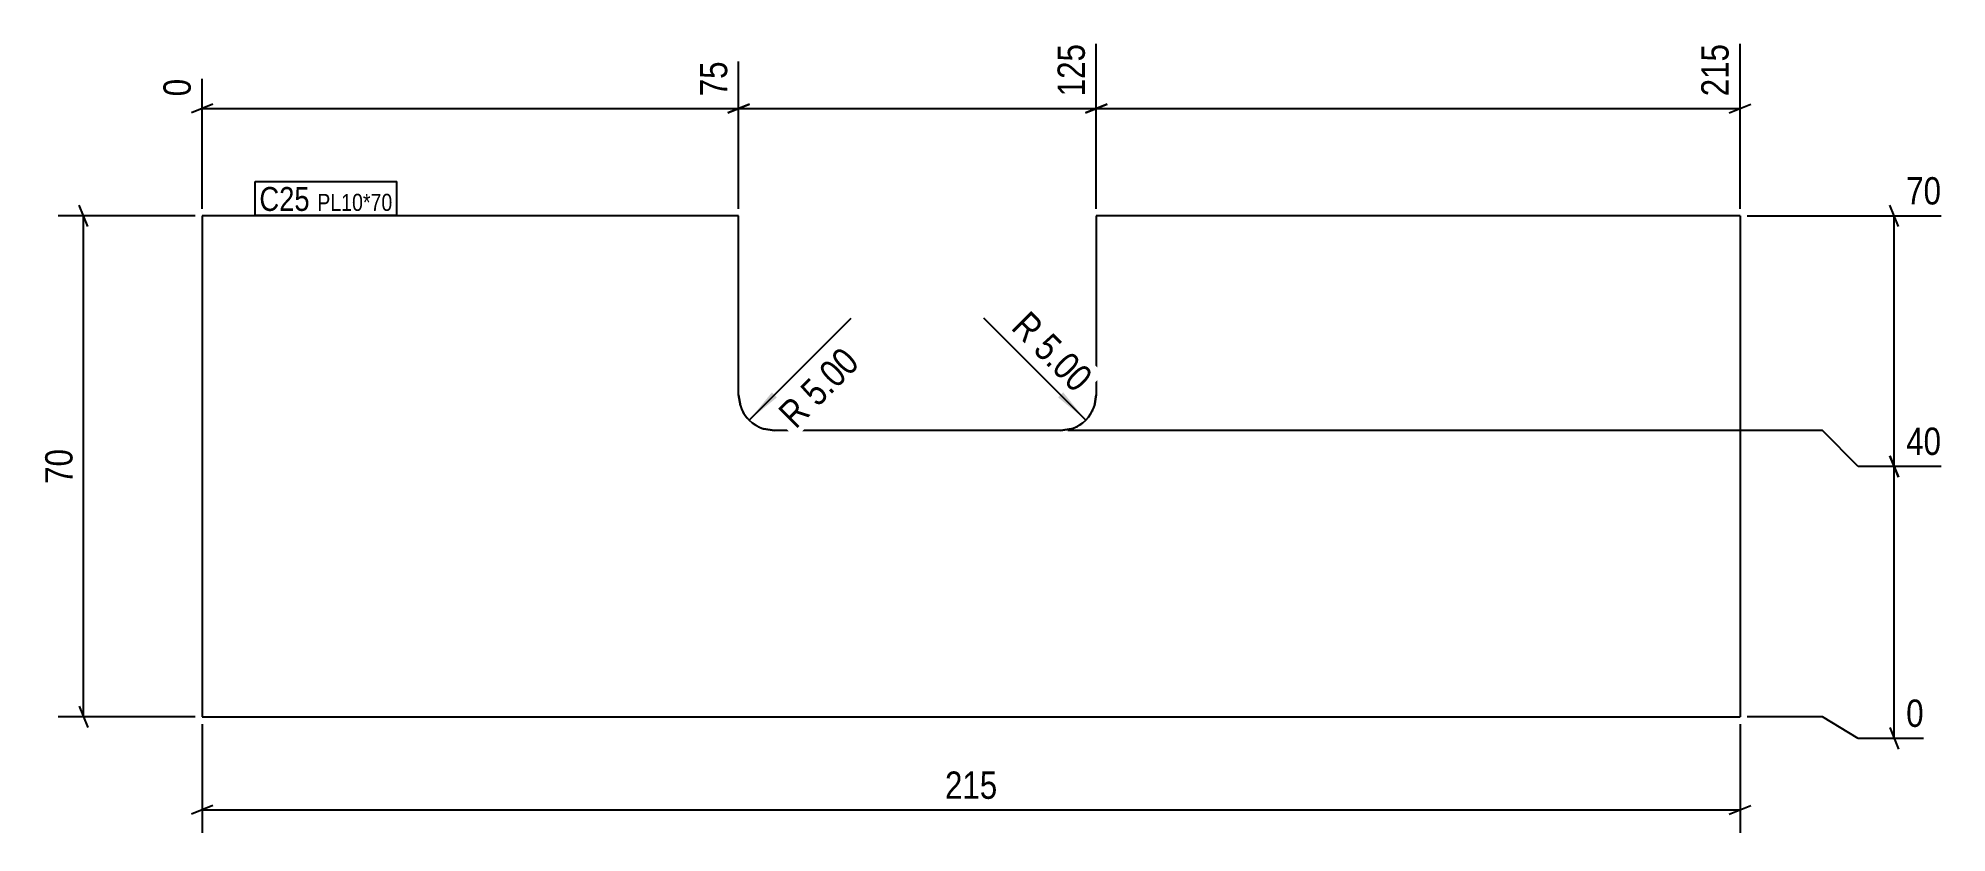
# Model space of a CAD drawing. Header units: millimetres. Extents: x 2 to 269, y 3 to 114.
import ezdxf

# ---------------------------------------------------------------- set-up
doc = ezdxf.new("R2010")
doc.units = ezdxf.units.MM
doc.linetypes.add('DXK_LINE_DOT2', pattern=[3.9198, 1.9599, -1.9599])
for name, color, linetype in [('MÅLSÆTNING', 7, 'Continuous'), ('STÅL', 7, 'Continuous'), ('TEKST', 7, 'Continuous')]:
    doc.layers.add(name, color=color, linetype=linetype)
doc.styles.add('Arial Narrow', font='ARIALN.TTF', dxfattribs={"height": 0.2})

msp = doc.modelspace()

# ---------------------------------------------------------------- hatches: boundary and pattern name
at = {"layer": 'MÅLSÆTNING', "linetype": 'Continuous'}
for points in [[(105.49, 63.85), (101.6, 60.66), (104.78, 64.55)], [(145.49, 64.55), (148.67, 60.66), (144.78, 63.85)]]:
    msp.add_hatch(color=7, dxfattribs=at).paths.add_polyline_path(points)

# ---------------------------------------------------------------- linework, layer by layer
at = {"layer": 'MÅLSÆTNING', "color": 7, "linetype": 'Continuous'}
for p, q in [((150.13, 90.2), (150.13, 113.24)), ((240.13, 90.2), (240.13, 113.24)), ((100.13, 90.2), (100.13, 110.8)), ((100.13, 90.2), (100.13, 110.8)), ((25.13, 90.2), (25.13, 108.36)), ((26.63, 104.82), (23.63, 103.62)), ((25.13, 104.22), (100.13, 104.22)), ((101.63, 104.82), (98.63, 103.62)), ((98.63, 103.62), (101.63, 104.82)), ((100.13, 104.22), (150.13, 104.22)), ((148.63, 103.62), (151.63, 104.82)), ((238.63, 103.62), (241.63, 104.82)), ((24.13, 89.2), (5, 89.2)), ((9.15, 87.7), (7.95, 90.7)), ((8.55, 19.2), (8.55, 89.2)), ((241.13, 89.2), (268.24, 89.2)), ((262.26, 87.7), (261.06, 90.7)), ((261.66, 54.2), (261.66, 89.2)), ((101.6, 60.66), (115.86, 74.93)), ((148.67, 60.66), (134.41, 74.93)), ((251.66, 59.2), (146.13, 59.2)), ((251.66, 59.2), (146.13, 59.2)), ((256.66, 54.2), (251.66, 59.2)), ((256.66, 54.2), (251.66, 59.2)), ((268.24, 54.2), (256.66, 54.2)), ((268.24, 54.2), (256.66, 54.2)), ((261.06, 55.7), (262.26, 52.7)), ((262.26, 52.7), (261.06, 55.7)), ((261.66, 16.2), (261.66, 54.2)), ((24.13, 19.2), (5, 19.2)), ((7.95, 20.7), (9.15, 17.7)), ((251.66, 19.2), (241.13, 19.2)), ((256.66, 16.2), (251.66, 19.2)), ((25.13, 18.2), (25.13, 3)), ((240.13, 18.2), (240.13, 3)), ((265.8, 16.2), (256.66, 16.2)), ((261.06, 17.7), (262.26, 14.7)), ((26.63, 6.8), (23.63, 5.6)), ((25.13, 6.2), (240.13, 6.2)), ((238.63, 5.6), (241.63, 6.8))]:
    msp.add_line(p, q, dxfattribs=at)
for centre, start, end in [((105.13, 64.2), 198, 252), ((145.13, 64.2), 288, 342)]:
    msp.add_arc(centre, 5, start, end, dxfattribs=at)
at = {"layer": 'STÅL', "color": 2, "linetype": 'Continuous'}
for p, q in [((100.13, 89.2), (25.13, 89.2)), ((25.13, 89.2), (25.13, 19.2)), ((100.13, 64.2), (100.13, 89.2)), ((240.13, 89.2), (150.13, 89.2)), ((150.13, 89.2), (150.13, 64.2)), ((240.13, 89.2), (240.13, 19.2)), ((100.13, 64.2), (100.38, 62.65)), ((149.89, 62.65), (150.13, 64.2)), ((103.59, 59.44), (105.13, 59.2)), ((145.13, 59.2), (105.13, 59.2)), ((145.13, 59.2), (146.68, 59.44)), ((25.13, 19.2), (240.13, 19.2))]:
    msp.add_line(p, q, dxfattribs=at)
at = {"layer": 'STÅL', "color": 7, "linetype": 'DXK_LINE_DOT2'}
for p, q in [((100.38, 62.65), (100.13, 64.2)), ((150.13, 64.2), (149.89, 62.65)), ((105.13, 59.2), (103.59, 59.44)), ((146.68, 59.44), (145.13, 59.2))]:
    msp.add_line(p, q, dxfattribs=at)
at = {"layer": 'STÅL', "color": 2, "linetype": 'Continuous'}
for centre, start, end in [((105.13, 64.2), 198, 252), ((145.13, 64.2), 288, 342)]:
    msp.add_arc(centre, 5, start, end, dxfattribs=at)
at = {"layer": 'STÅL', "color": 7, "linetype": 'DXK_LINE_DOT2'}
for centre, start, end in [((105.13, 64.2), 198, 252), ((145.13, 64.2), 288, 342)]:
    msp.add_arc(centre, 5, start, end, dxfattribs=at)

# ---------------------------------------------------------------- next in the draw order: wipeouts: each hides what was drawn before it
at = {"color": 0, "linetype": 'Continuous'}
for points in [[(149.33, 114.04), (143.73, 114.04), (143.73, 105.12), (149.33, 105.12)], [(99.33, 111.6), (93.73, 111.6), (93.73, 105.12), (99.33, 105.12)], [(24.33, 109.16), (18.73, 109.16), (18.73, 105.12), (24.33, 105.12)], [(269.04, 90), (269.04, 95.6), (262.56, 95.6), (262.56, 90)], [(269.04, 55), (269.04, 60.6), (262.56, 60.6), (262.56, 55)], [(266.6, 17), (266.6, 22.6), (262.56, 22.6), (262.56, 17)]]:
    msp.add_wipeout(points, dxfattribs=at).dxf.layer = 'MÅLSÆTNING'
at = {"color": 0}
for points, layer in [([(147.2, 63.19), (151.16, 67.15), (140.9, 77.42), (136.94, 73.46)], 'MÅLSÆTNING'), ([(118.35, 68.44), (114.39, 72.4), (104.13, 62.13), (108.09, 58.17)], 'MÅLSÆTNING'), ([(7.8, 57.44), (2.2, 57.44), (2.2, 50.96), (7.8, 50.96)], 'MÅLSÆTNING'), ([(137.09, 6.95), (137.09, 12.55), (128.18, 12.55), (128.18, 6.95)], 'MÅLSÆTNING'), ([(40.17, 89.9), (40.17, 93.4), (33.13, 93.4), (33.13, 89.9)], 'TEKST')]:
    msp.add_wipeout(points, dxfattribs=at).dxf.layer = layer

# ---------------------------------------------------------------- next in the draw order: linework, layer by layer
at = {"layer": 'MÅLSÆTNING', "color": 7, "linetype": 'Continuous'}
for p, q in [((150.13, 90.2), (150.13, 113.24)), ((151.63, 104.82), (148.63, 103.62)), ((150.13, 104.22), (240.13, 104.22))]:
    msp.add_line(p, q, dxfattribs=at)

# ---------------------------------------------------------------- next in the draw order: texts
at = {"layer": 'MÅLSÆTNING', "color": 3, "linetype": 'Continuous', "style": 'Arial Narrow'}
for s, height, p in [('125', 3.818, (148.53, 105.92)), ('75', 3.818, (98.53, 105.92)), ('0', 3.82, (23.53, 105.92))]:
    msp.add_text(s, height=height, rotation=90.0002, dxfattribs=at).set_placement(p)
for s, height, p in [('70', 3.818, (263.36, 90.8)), ('40', 3.818, (263.36, 55.8)), ('0', 3.82, (263.36, 17.8))]:
    msp.add_text(s, height=height, dxfattribs=at).set_placement(p)
at = {"layer": 'MÅLSÆTNING', "color": 3, "style": 'Arial Narrow'}
for s, rotation, p in [('R 5.00', -45.0001, (138.07, 73.46)), ('R 5.00', 45.0001, (108.09, 59.31)), ('70', 90.0002, (7, 51.76))]:
    msp.add_text(s, height=3.818, rotation=rotation, dxfattribs=at).set_placement(p)
msp.add_text('215', height=3.818, dxfattribs=at).set_placement((128.98, 7.75))

# ---------------------------------------------------------------- next in the draw order: wipeouts: each hides what was drawn before it
at = {"color": 0}
msp.add_wipeout([(40.17, 89.9), (40.17, 93.4), (33.13, 93.4), (33.13, 89.9)], dxfattribs=at).dxf.layer = 'TEKST'

# ---------------------------------------------------------------- next in the draw order: linework, layer by layer
at = {"layer": 'TEKST', "color": 7, "linetype": 'Continuous'}
for p, q in [((32.53, 94), (52.33, 94)), ((32.53, 89.3), (32.53, 94))]:
    msp.add_line(p, q, dxfattribs=at)

# ---------------------------------------------------------------- next in the draw order: wipeouts: each hides what was drawn before it
at = {"color": 0, "linetype": 'Continuous'}
msp.add_wipeout([(239.33, 114.04), (233.73, 114.04), (233.73, 105.12), (239.33, 105.12)], dxfattribs=at).dxf.layer = 'MÅLSÆTNING'
at = {"color": 0}
msp.add_wipeout([(51.73, 89.9), (51.73, 92.4), (41.22, 92.4), (41.22, 89.9)], dxfattribs=at).dxf.layer = 'TEKST'

# ---------------------------------------------------------------- next in the draw order: texts
at = {"layer": 'MÅLSÆTNING', "color": 3, "linetype": 'Continuous', "style": 'Arial Narrow'}
msp.add_text('215', height=3.818, rotation=90.0002, dxfattribs=at).set_placement((238.53, 105.92))

# ---------------------------------------------------------------- next in the draw order: wipeouts: each hides what was drawn before it
at = {"color": 0}
msp.add_wipeout([(51.73, 89.9), (51.73, 92.4), (41.22, 92.4), (41.22, 89.9)], dxfattribs=at).dxf.layer = 'TEKST'

# ---------------------------------------------------------------- next in the draw order: linework, layer by layer
at = {"layer": 'TEKST', "color": 7, "linetype": 'Continuous'}
for p, q in [((52.33, 89.3), (52.33, 94)), ((32.53, 89.3), (52.33, 89.3))]:
    msp.add_line(p, q, dxfattribs=at)

# ---------------------------------------------------------------- next in the draw order: texts
at = {"layer": 'TEKST', "color": 3, "style": 'Arial Narrow'}
for s, height, p in [('C25', 3.34, (33.13, 89.9)), ('PL10*70', 2.386, (41.22, 89.9))]:
    msp.add_text(s, height=height, dxfattribs=at).set_placement(p)

doc.saveas('drawing.dxf')
